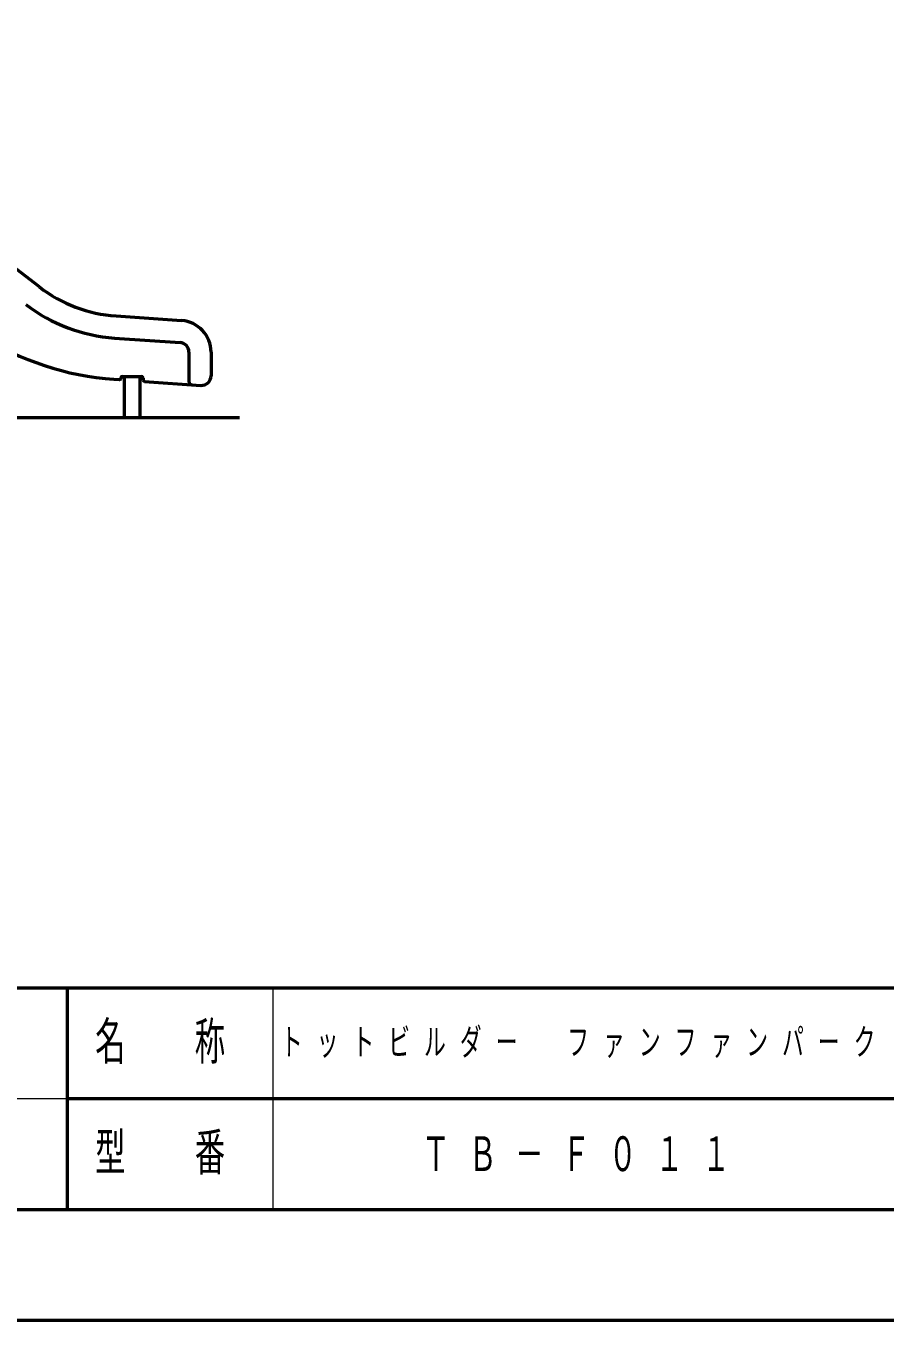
# Model space of a CAD drawing. Units: millimetres on the paper, scale 1:50. Extents: x -365 to 0, y -594 to 257.
# Drawn here: x -185.1 to -130.8, y -297 to -215.2 of the extents above; entities that cross this region are included whole.
import ezdxf

# ---------------------------------------------------------------- set-up
doc = ezdxf.new("R2010")
doc.units = ezdxf.units.MM
doc.layers.add('LY_1', color=140, linetype='Continuous', lineweight=50)
doc.styles.add('ＭＳ ゴシック', font='')
doc.styles.get('ＭＳ ゴシック').set_extended_font_data('MS Gothic')

msp = doc.modelspace()

# ---------------------------------------------------------------- linework, layer by layer
at = {"layer": 'LY_1'}
for p, q in [((-184.248, -231.696), (-205.743, -215.199)), ((-179.396, -233.534), (-175.256, -233.824)), ((-179.493, -234.931), (-175.354, -235.22)), ((-174.796, -235.819), (-174.796, -237.679)), ((-173.396, -235.819), (-173.396, -237.32)), ((-179.535, -237.534), (-179.203, -237.557)), ((-178.996, -237.359), (-177.796, -237.359)), ((-178.896, -237.359), (-178.896, -237.479)), ((-178.896, -237.359), (-178.896, -239.959)), ((-177.896, -237.359), (-177.896, -237.479)), ((-177.896, -237.359), (-177.896, -239.959)), ((-177.696, -237.459), (-177.696, -237.569)), ((-177.603, -237.669), (-174.038, -237.919)), ((-182.5, -276), (-182.5, -290)), ((-182.5, -283), (-70, -283)), ((-237.5, -290), (0, -290))]:
    msp.add_line(p, q, dxfattribs=at)
at = {"layer": 'LY_1', "color": 7}
for p, q in [((-317.894, -239.959), (-171.593, -239.959)), ((-365, -276), (0, -276)), ((-365, -297), (0, -297))]:
    msp.add_line(p, q, dxfattribs=at)
at = {"layer": 'LY_1', "color": 7, "lineweight": 13}
for p, q in [((-169.5, -276), (-169.5, -290)), ((-237.5, -283), (-182.5, -283))]:
    msp.add_line(p, q, dxfattribs=at)
at = {"layer": 'LY_1'}
for centre, radius, start, end in [((-178.768, -224.556), 9, 232.49493, 266), ((-178.768, -224.556), 10.4, 232.49493, 266), ((-175.396, -235.819), 2, 0, 86), ((-178.28, -219.578), 18, 237.41774, 266), ((-175.396, -235.819), 0.6, 0, 86), ((-179.196, -237.458), 0.1, 266, 0), ((-178.996, -237.459), 0.1, 90, 180), ((-177.796, -237.459), 0.1, 0, 90), ((-177.596, -237.569), 0.1, 180, 266), ((-174.596, -237.679), 0.2, 180, 266), ((-173.996, -237.32), 0.6, 266, 0)]:
    msp.add_arc(centre, radius, start, end, dxfattribs=at)

# ---------------------------------------------------------------- texts
at = {"layer": 'LY_1', "color": 7, "attachment_point": 5, "style": 'ＭＳ ゴシック'}
for s, insert, char_height in [('\\T1.64;\\W0.6;名\u3000称', (-176, -279.5), 2.346), ('\\T1.64;\\W0.6;トットビルダー\u3000ファンファンパーク', (-149.75, -279.5), 1.686), ('\\T1.64;\\W0.6;型\u3000番', (-176, -286.5), 2.346), ('\\T1.64;\\W0.6;ＴＢ－Ｆ０１１', (-149.75, -286.5), 2.199)]:
    msp.add_mtext(s, dxfattribs=dict(at, insert=insert, char_height=char_height))

doc.saveas('drawing.dxf')
